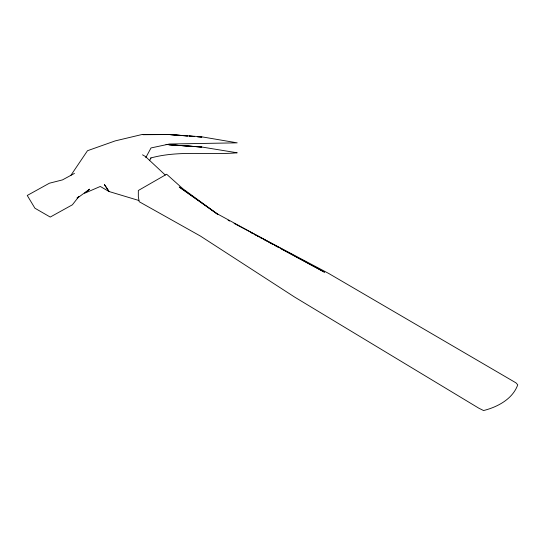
<?xml version="1.0" encoding="UTF-8"?>
<svg xmlns="http://www.w3.org/2000/svg" width="545" height="545" viewBox="0 0 545 545"><rect width="100%" height="100%" fill="white"/><g stroke="black" fill="none" stroke-linecap="round" stroke-linejoin="round"><path stroke-width="0.82" d="M145.774 157.641L151.026 147.94L169.42 144.016L237.191 142.845L201.412 136.768L168.909 134.533L187.432 135.971M149.494 160.727L151.026 157.9M70.782 175.49L87.479 150.727L115.24 140.883L142.231 134.458L169.4 134.54L187.65 135.971M77.022 197.951L78.841 196.595L72.376 204.811L50.242 217.06L34.914 208.21L27.25 195.464L49.384 183.222L62.464 179.904L74.467 173.405M77.376 198.094L89.598 189.163L84.557 193.271L100.287 186.458L109.061 191.527L138.852 200.485M217.768 214.349L182.841 188.72L166.647 174.237L138.328 190.498L138.328 196.663L139.186 201.704L200.403 236.046L294.654 297.093L478.782 408.171L483.579 410.542C497.435 407.067 512.682 399.069 517.75 384.818L515.979 382.856L328.833 273.529L234.105 223.416M150.57 158.05C178.787 150.175 208.353 155.277 237.191 152.798L201.412 146.952L168.909 144.725L201.752 147.041L166 144.486M143.11 134.704L169.4 134.54M189.115 136.1L194.17 136.495M189.306 136.1L194.286 136.495M228.096 220.234L229.595 221.032M251.238 232.77L252.737 233.573M254.229 234.377L255.728 235.181M257.226 235.985L258.718 236.789M260.217 237.6L261.709 238.403M263.208 239.207L266.948 241.224M268.447 242.028L272.929 244.439M274.428 245.243L278.917 247.662M280.409 248.466L324.541 272.221L217.026 213.688L179.237 187.017L217.762 214.389M142.524 154.828L145.413 156.497L165.258 175.02M201.752 137.081L197.542 136.754L201.752 137.081M104.449 184.626L109.061 191.527L104.449 184.626"/></g></svg>
